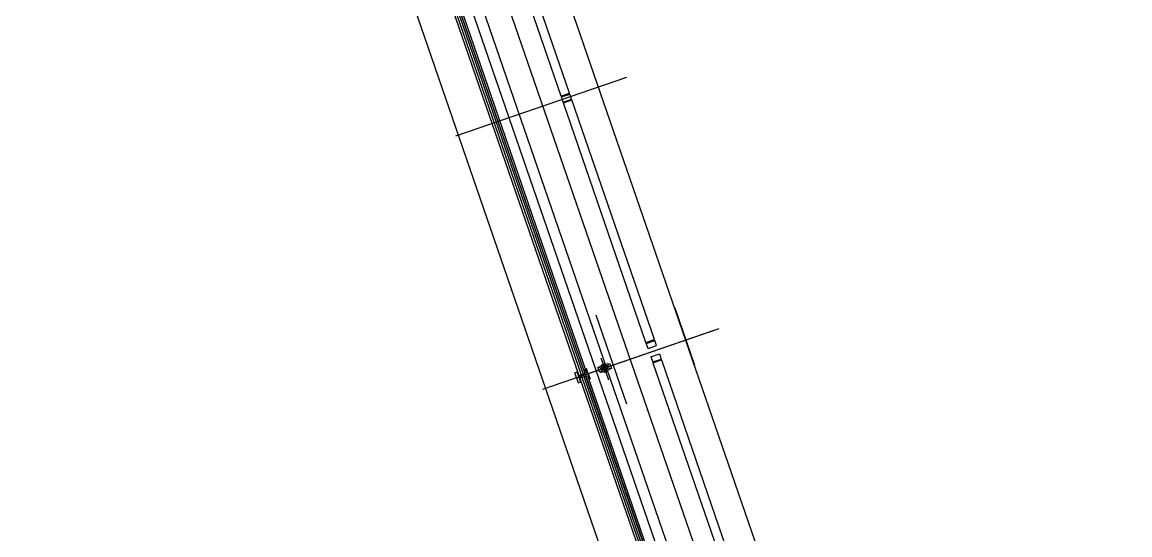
# Model space of a CAD drawing. Extents: x 809487 to 809680, y 818779 to 819225.
# Drawn here: x 809494.61 to 809500.81, y 819179.03 to 819181.9 of the extents above; entities that cross this region are included whole.
import ezdxf

# ---------------------------------------------------------------- set-up
doc = ezdxf.new("R2010")
doc.units = 0
for name, color, linetype in [('F-RC', 7, 'Continuous'), ('MAJ214__', 7, 'Continuous'), ('MAJ270__', 7, 'Continuous'), ('MAJ292__', 7, 'Continuous')]:
    doc.layers.add(name, color=color, linetype=linetype)

msp = doc.modelspace()

# ---------------------------------------------------------------- linework, layer by layer
at = {"layer": 'F-RC'}
for p, q in [((809497.6219, 819181.4864), (809497.1695, 819182.8003)), ((809497.6692, 819181.5027), (809497.2241, 819182.7954)), ((809497.6219, 819181.4864), (809497.6416, 819181.4931)), ((809497.6235, 819181.4816), (809497.6708, 819181.4979)), ((809497.6333, 819181.4533), (809497.6235, 819181.4816)), ((809497.6254, 819181.4823), (809497.6238, 819181.487)), ((809497.6333, 819181.4533), (809497.6806, 819181.4696)), ((809497.6349, 819181.4486), (809497.6822, 819181.4648)), ((809497.6416, 819181.4931), (809497.6692, 819181.5027)), ((809497.6689, 819181.4973), (809497.6673, 819181.502)), ((809497.6806, 819181.4696), (809497.6708, 819181.4979)), ((809497.6803, 819181.4642), (809497.6787, 819181.4689)), ((809498.1445, 819180.1222), (809497.6822, 819181.4648)), ((809498.0972, 819180.1059), (809497.6349, 819181.4486)), ((809497.6368, 819181.4492), (809497.6352, 819181.4539)), ((809498.0972, 819180.1059), (809498.1445, 819180.1222)), ((809498.0989, 819180.1012), (809498.1461, 819180.1175)), ((809498.1086, 819180.0728), (809498.0989, 819180.1012)), ((809498.1008, 819180.1018), (809498.0991, 819180.1066)), ((809498.1443, 819180.1168), (809498.1426, 819180.1215)), ((809498.1559, 819180.0891), (809498.1461, 819180.1175)), ((809498.1086, 819180.0728), (809498.1559, 819180.0891)), ((809498.1249, 819180.0256), (809498.1722, 819180.0418)), ((809498.1722, 819180.0418), (809498.182, 819180.0135)), ((809498.1249, 819180.0256), (809498.1347, 819179.9972)), ((809498.1347, 819179.9972), (809498.182, 819180.0135)), ((809498.1363, 819179.9925), (809498.1836, 819180.0087)), ((809498.1363, 819179.9925), (809498.5986, 819178.6498)), ((809498.1366, 819179.9978), (809498.1382, 819179.9931)), ((809498.1801, 819180.0128), (809498.1817, 819180.0081)), ((809498.1836, 819180.0087), (809498.6459, 819178.6661))]:
    msp.add_line(p, q, dxfattribs=at)
at = {"layer": 'MAJ214__'}
for p, q in [((809496.8439, 819182.7785), (809498.794, 819177.1148)), ((809496.7617, 819182.7475), (809497.7335, 819179.9251)), ((809496.773, 819182.7514), (809497.7448, 819179.9291)), ((809496.7825, 819182.7547), (809497.7543, 819179.9323)), ((809496.7832, 819182.7549), (809497.755, 819179.9326)), ((809497.8787, 819179.9765), (809497.8479, 819179.9659)), ((809497.8488, 819179.9783), (809497.8705, 819179.9858)), ((809497.8494, 819179.9796), (809497.8488, 819179.9783)), ((809497.8497, 819179.9755), (809497.8488, 819179.9783)), ((809497.8692, 819179.9864), (809497.8494, 819179.9796)), ((809497.8497, 819179.9755), (809497.8715, 819179.983)), ((809497.8516, 819179.9761), (809497.852, 819179.9752)), ((809497.8692, 819179.9864), (809497.8705, 819179.9858)), ((809497.8696, 819179.9823), (809497.8699, 819179.9814)), ((809497.8715, 819179.983), (809497.8705, 819179.9858)), ((809497.8789, 819179.9765), (809497.8864, 819179.9791)), ((809497.884, 819179.9849), (809497.8944, 819179.9885)), ((809497.8944, 819179.9885), (809497.9042, 819179.9601)), ((809497.7497, 819179.9149), (809498.7215, 819177.0925)), ((809497.7592, 819179.9181), (809498.731, 819177.0958)), ((809497.7599, 819179.9184), (809498.7317, 819177.096)), ((809497.8387, 819179.9693), (809497.8283, 819179.9657)), ((809497.838, 819179.9373), (809497.8283, 819179.9657)), ((809497.8484, 819179.9409), (809497.838, 819179.9373)), ((809497.846, 819179.9467), (809497.8536, 819179.9493)), ((809497.8495, 819179.94), (809497.8935, 819179.9551)), ((809497.8844, 819179.9599), (809497.8536, 819179.9493)), ((809497.8827, 819179.9504), (809497.861, 819179.9429)), ((809497.862, 819179.94), (809497.861, 819179.9429)), ((809497.8837, 819179.9475), (809497.862, 819179.94)), ((809497.8632, 819179.9394), (809497.862, 819179.94)), ((809497.8625, 819179.9445), (809497.8627, 819179.944)), ((809497.8633, 819179.9437), (809497.8627, 819179.944)), ((809497.8632, 819179.9394), (809497.8831, 819179.9462)), ((809497.8804, 819179.9495), (809497.8807, 819179.9502)), ((809497.8805, 819179.9506), (809497.8807, 819179.9502)), ((809497.8837, 819179.9475), (809497.8827, 819179.9504)), ((809497.8831, 819179.9462), (809497.8837, 819179.9475)), ((809497.8921, 819179.9626), (809497.8845, 819179.96)), ((809497.9042, 819179.9601), (809497.8938, 819179.9565)), ((809497.7384, 819179.911), (809498.7102, 819177.0886))]:
    msp.add_line(p, q, dxfattribs=at)
msp.add_lwpolyline([(809497.8829, 819179.9859), (809497.839, 819179.9707)], dxfattribs=at)
msp.add_circle((809497.8662, 819179.9629), 0.006, dxfattribs=at)
for radius, start, end in [(0.0095, 145.18264, 252.81736), (0.0109, 101.1265, 116.87349), (0.0109, 281.1265, 296.87349), (0.0095, 326.69488, 71.30512)]:
    msp.add_arc((809497.8662, 819179.9629), radius, start, end, dxfattribs=at)
for points, degree in [([(809497.8787, 819179.9765), (809497.8787, 819179.9765), (809497.8788, 819179.9765), (809497.8789, 819179.9765)], 2), ([(809497.8787, 819179.9765), (809497.8787, 819179.9765), (809497.8788, 819179.9765), (809497.8789, 819179.9765)], 2), ([(809497.8845, 819179.96), (809497.8845, 819179.96), (809497.8845, 819179.96), (809497.8845, 819179.9601), (809497.8844, 819179.9604), (809497.8843, 819179.9609), (809497.8842, 819179.9613), (809497.8841, 819179.9626), (809497.8839, 819179.9636), (809497.8835, 819179.9658), (809497.8832, 819179.967), (809497.8824, 819179.9694), (809497.882, 819179.9705), (809497.881, 819179.9726), (809497.8804, 819179.9735), (809497.8797, 819179.9748), (809497.8794, 819179.9753), (809497.8791, 819179.9759), (809497.879, 819179.9761), (809497.8789, 819179.9764), (809497.8789, 819179.9765), (809497.8789, 819179.9765)], 3), ([(809497.8829, 819179.9859), (809497.883, 819179.9859), (809497.883, 819179.9859), (809497.8831, 819179.9859), (809497.8831, 819179.9858), (809497.8832, 819179.9858), (809497.8832, 819179.9858), (809497.8833, 819179.9858), (809497.8833, 819179.9857), (809497.8834, 819179.9857), (809497.8834, 819179.9857), (809497.8835, 819179.9856), (809497.8835, 819179.9856), (809497.8835, 819179.9855), (809497.8836, 819179.9855), (809497.8836, 819179.9855)], 3), ([(809497.8836, 819179.9855), (809497.884, 819179.985), (809497.8843, 819179.9845), (809497.885, 819179.9835), (809497.8853, 819179.983), (809497.8859, 819179.982), (809497.8861, 819179.9815), (809497.8865, 819179.9807), (809497.8866, 819179.9804), (809497.8867, 819179.9801)], 3), ([(809497.8868, 819179.9799), (809497.8868, 819179.9799), (809497.8868, 819179.9798), (809497.8869, 819179.9797), (809497.8869, 819179.9797), (809497.8868, 819179.9795), (809497.8868, 819179.9794), (809497.8867, 819179.9793), (809497.8867, 819179.9793), (809497.8866, 819179.9792), (809497.8865, 819179.9792), (809497.8864, 819179.9791), (809497.8864, 819179.9791), (809497.8864, 819179.9791)], 3), ([(809497.8868, 819179.9799), (809497.8868, 819179.9799), (809497.8868, 819179.9799), (809497.8868, 819179.98), (809497.8868, 819179.98), (809497.8868, 819179.98), (809497.8868, 819179.9801), (809497.8867, 819179.9801)], 3), ([(809497.8387, 819179.97), (809497.8387, 819179.97), (809497.8387, 819179.9701), (809497.8387, 819179.9702), (809497.8387, 819179.9702), (809497.8387, 819179.9703), (809497.8387, 819179.9704), (809497.8387, 819179.9704), (809497.8387, 819179.9705), (809497.8388, 819179.9705), (809497.8388, 819179.9705), (809497.8388, 819179.9706), (809497.8389, 819179.9706), (809497.8389, 819179.9707), (809497.8389, 819179.9707), (809497.839, 819179.9707)], 3), ([(809497.8395, 819179.9638), (809497.8394, 819179.9641), (809497.8393, 819179.9645), (809497.8391, 819179.9653), (809497.839, 819179.9659), (809497.8388, 819179.967), (809497.8388, 819179.9676), (809497.8387, 819179.9688), (809497.8387, 819179.9694), (809497.8387, 819179.97)], 3), ([(809497.8395, 819179.9638), (809497.8395, 819179.9638), (809497.8395, 819179.9638), (809497.8395, 819179.9637), (809497.8395, 819179.9637), (809497.8396, 819179.9637), (809497.8396, 819179.9636), (809497.8396, 819179.9636)], 3), ([(809497.8403, 819179.9633), (809497.8403, 819179.9633), (809497.8403, 819179.9633), (809497.8403, 819179.9632), (809497.8402, 819179.9632), (809497.8402, 819179.9632), (809497.8401, 819179.9632), (809497.84, 819179.9632), (809497.8399, 819179.9632), (809497.8398, 819179.9633), (809497.8397, 819179.9634), (809497.8396, 819179.9635), (809497.8396, 819179.9635), (809497.8396, 819179.9636)], 3), ([(809497.8403, 819179.9633), (809497.841, 819179.9635), (809497.8416, 819179.9637), (809497.8432, 819179.9642), (809497.8441, 819179.9646), (809497.8457, 819179.9651), (809497.8463, 819179.9653), (809497.8472, 819179.9656), (809497.8476, 819179.9658), (809497.8479, 819179.9659)], 3), ([(809497.8403, 819179.9633), (809497.8412, 819179.9636), (809497.8421, 819179.9639), (809497.843, 819179.9642), (809497.8442, 819179.9646), (809497.8455, 819179.965), (809497.8468, 819179.9655), (809497.8472, 819179.9656), (809497.8475, 819179.9657), (809497.8479, 819179.9659)], 3), ([(809497.8456, 819179.9459), (809497.8456, 819179.946), (809497.8456, 819179.946), (809497.8456, 819179.9461), (809497.8456, 819179.9462), (809497.8456, 819179.9463), (809497.8457, 819179.9464), (809497.8458, 819179.9465), (809497.8458, 819179.9466), (809497.8459, 819179.9467), (809497.846, 819179.9467), (809497.846, 819179.9467), (809497.846, 819179.9467), (809497.846, 819179.9467)], 3), ([(809497.8456, 819179.9459), (809497.8457, 819179.9459), (809497.8457, 819179.9459), (809497.8457, 819179.9459), (809497.8457, 819179.9459), (809497.8457, 819179.9458), (809497.8457, 819179.9458), (809497.8457, 819179.9457)], 3), ([(809497.8489, 819179.9404), (809497.8485, 819179.9409), (809497.8481, 819179.9414), (809497.8475, 819179.9423), (809497.8472, 819179.9428), (809497.8466, 819179.9438), (809497.8464, 819179.9443), (809497.846, 819179.9451), (809497.8458, 819179.9454), (809497.8457, 819179.9457)], 3), ([(809497.8479, 819179.9659), (809497.8479, 819179.9659), (809497.8479, 819179.9658), (809497.848, 819179.9657), (809497.8481, 819179.9655), (809497.8482, 819179.9649), (809497.8482, 819179.9645), (809497.8484, 819179.9633), (809497.8486, 819179.9623), (809497.849, 819179.96), (809497.8493, 819179.9588), (809497.8501, 819179.9565), (809497.8505, 819179.9554), (809497.8515, 819179.9533), (809497.852, 819179.9524), (809497.8528, 819179.951), (809497.853, 819179.9506), (809497.8534, 819179.9499), (809497.8535, 819179.9497), (809497.8536, 819179.9494), (809497.8536, 819179.9494), (809497.8536, 819179.9493)], 3), ([(809497.8495, 819179.94), (809497.8495, 819179.94), (809497.8495, 819179.94), (809497.8494, 819179.94), (809497.8494, 819179.94), (809497.8493, 819179.94), (809497.8492, 819179.94), (809497.8492, 819179.9401), (809497.8492, 819179.9401), (809497.8491, 819179.9401), (809497.8491, 819179.9402), (809497.849, 819179.9402), (809497.849, 819179.9402), (809497.8489, 819179.9403), (809497.8489, 819179.9403), (809497.8489, 819179.9404)], 3), ([(809497.8592, 819179.9694), (809497.8591, 819179.9694), (809497.8591, 819179.9694), (809497.8591, 819179.9693), (809497.859, 819179.9692), (809497.8589, 819179.969), (809497.8588, 819179.9688), (809497.8585, 819179.9685), (809497.8584, 819179.9683), (809497.8583, 819179.9681)], 3), ([(809497.8613, 819179.9727), (809497.8601, 819179.971), (809497.8592, 819179.9694)], 2), ([(809497.8632, 819179.9539), (809497.8634, 819179.9539), (809497.8636, 819179.9538), (809497.864, 819179.9536), (809497.8642, 819179.9536), (809497.8644, 819179.9535), (809497.8645, 819179.9535), (809497.8646, 819179.9534), (809497.8646, 819179.9534), (809497.8647, 819179.9534)], 3), ([(809497.8678, 819179.9724), (809497.8661, 819179.973), (809497.8641, 819179.9737)], 2), ([(809497.8647, 819179.9534), (809497.8664, 819179.9528), (809497.8683, 819179.9522)], 2), ([(809497.8693, 819179.9719), (809497.8691, 819179.972), (809497.8689, 819179.9721), (809497.8685, 819179.9722), (809497.8683, 819179.9723), (809497.868, 819179.9723), (809497.8679, 819179.9724), (809497.8678, 819179.9724), (809497.8678, 819179.9724), (809497.8678, 819179.9724)], 3), ([(809497.8712, 819179.9532), (809497.8723, 819179.9549), (809497.8733, 819179.9564)], 2), ([(809497.8733, 819179.9564), (809497.8733, 819179.9564), (809497.8733, 819179.9564), (809497.8734, 819179.9565), (809497.8734, 819179.9566), (809497.8736, 819179.9568), (809497.8737, 819179.957), (809497.8739, 819179.9574), (809497.8741, 819179.9575), (809497.8742, 819179.9577)], 3), ([(809497.8845, 819179.96), (809497.8845, 819179.96), (809497.8844, 819179.9599), (809497.8844, 819179.9599)], 2), ([(809497.8921, 819179.9626), (809497.8921, 819179.9626), (809497.8921, 819179.9626), (809497.8922, 819179.9626), (809497.8922, 819179.9626), (809497.8923, 819179.9626), (809497.8923, 819179.9626), (809497.8925, 819179.9626), (809497.8925, 819179.9626), (809497.8927, 819179.9625), (809497.8927, 819179.9625), (809497.8928, 819179.9624), (809497.8929, 819179.9623), (809497.8929, 819179.9622)], 3), ([(809497.893, 819179.962), (809497.893, 819179.962), (809497.893, 819179.9621), (809497.8929, 819179.9621), (809497.8929, 819179.9621), (809497.8929, 819179.9622), (809497.8929, 819179.9622), (809497.8929, 819179.9622)], 3), ([(809497.893, 819179.962), (809497.8931, 819179.9617), (809497.8932, 819179.9614), (809497.8934, 819179.9605), (809497.8935, 819179.9599), (809497.8936, 819179.9588), (809497.8937, 819179.9583), (809497.8938, 819179.9571), (809497.8938, 819179.9565), (809497.8938, 819179.9559)], 3), ([(809497.8938, 819179.9559), (809497.8938, 819179.9558), (809497.8938, 819179.9557), (809497.8938, 819179.9556), (809497.8938, 819179.9556), (809497.8938, 819179.9555), (809497.8937, 819179.9555), (809497.8937, 819179.9554), (809497.8937, 819179.9554), (809497.8937, 819179.9553), (809497.8937, 819179.9553), (809497.8936, 819179.9552), (809497.8936, 819179.9552), (809497.8936, 819179.9552), (809497.8935, 819179.9551), (809497.8935, 819179.9551)], 3)]:
    msp.add_open_spline(points, degree=degree, dxfattribs=at)
at = {"layer": 'MAJ270__'}
for p, q in [((809499.2967, 819177.2826), (809497.3433, 819182.9557)), ((809496.9006, 819182.798), (809500.8058, 819171.4565)), ((809497.9887, 819181.5915), (809497.0305, 819181.2616)), ((809498.2579, 819180.2995), (809498.368, 819179.9799)), ((809497.8166, 819180.2605), (809497.9883, 819179.7619)), ((809498.477, 819180.1732), (809497.5188, 819179.8433)), ((809497.8899, 819179.8943), (809497.8471, 819180.0185)), ((809497.7268, 819179.907), (809497.7219, 819179.9212))]:
    msp.add_line(p, q, dxfattribs=at)
msp.add_lwpolyline([(809498.5042, 819180.1826), (809497.7466, 819179.9217)], dxfattribs=at)
msp.add_circle((809497.7244, 819179.9141), 0.003, dxfattribs=at)
at = {"layer": 'MAJ292__'}
for p, q in [((809494.6051, 819188.3586), (809498.512, 819177.0124)), ((809497.033, 819182.8436), (809498.9831, 819177.1799)), ((809496.7501, 819182.7435), (809497.7219, 819179.9212)), ((809496.7926, 819182.7582), (809497.7645, 819179.9358)), ((809497.699, 819179.937), (809497.7112, 819179.9413)), ((809497.7087, 819179.9087), (809497.699, 819179.937)), ((809497.7087, 819179.9087), (809497.7742, 819179.9312)), ((809497.7087, 819179.9087), (809497.7742, 819179.9312)), ((809497.7186, 819179.92), (809497.7112, 819179.9413)), ((809497.7186, 819179.92), (809497.7645, 819179.9358)), ((809497.7235, 819179.9058), (809497.7693, 819179.9216)), ((809497.7571, 819179.9571), (809497.7645, 819179.9596)), ((809497.7645, 819179.9358), (809497.7571, 819179.9571)), ((809497.7742, 819179.9312), (809497.7645, 819179.9596)), ((809497.7693, 819179.9216), (809498.7412, 819177.0993)), ((809497.7693, 819179.9216), (809497.7767, 819179.9004)), ((809497.7742, 819179.9312), (809497.784, 819179.9029)), ((809497.7087, 819179.9087), (809497.7185, 819179.8803)), ((809497.7185, 819179.8803), (809497.7308, 819179.8846)), ((809497.7235, 819179.9058), (809497.7308, 819179.8846)), ((809497.7268, 819179.907), (809498.6986, 819177.0846)), ((809497.7767, 819179.9004), (809497.784, 819179.9029))]:
    msp.add_line(p, q, dxfattribs=at)

doc.saveas('drawing.dxf')
